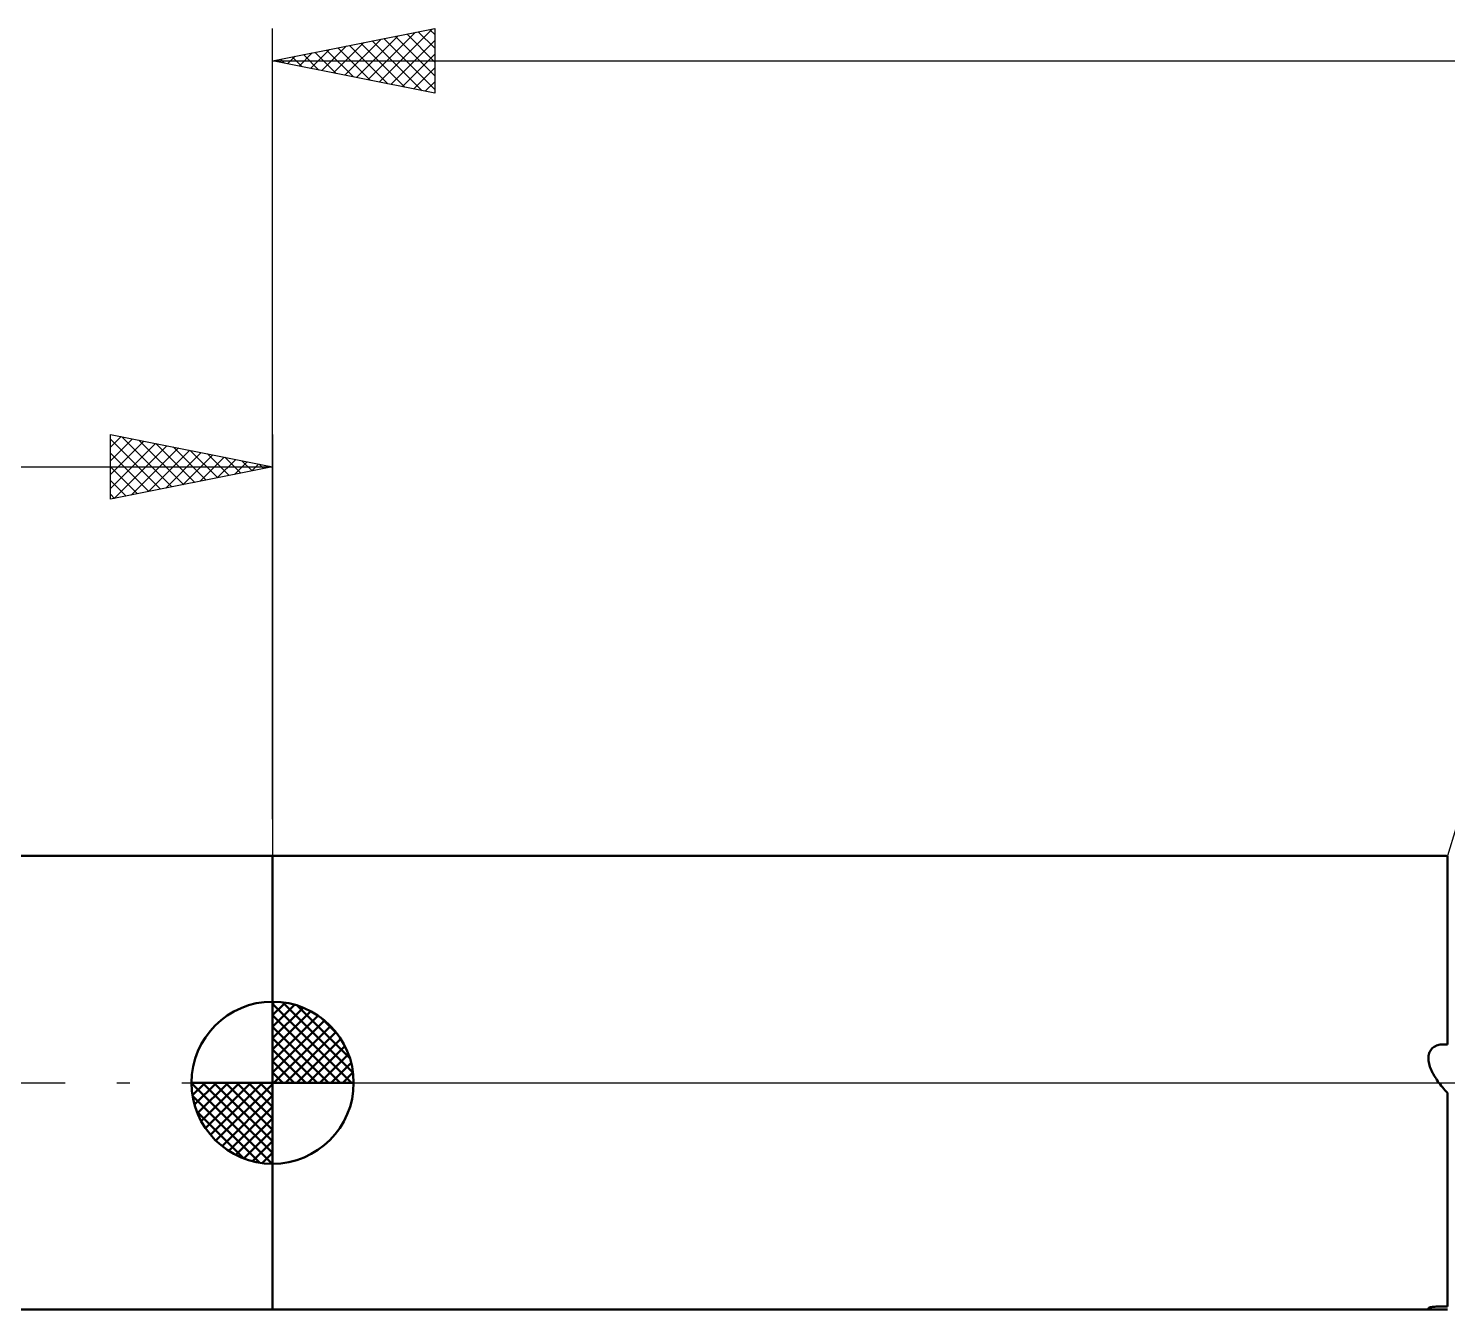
# Model space of a CAD drawing. Header units: millimetres. Extents: x -99 to 154, y -57 to 79.
# Drawn here: x -7.53 to 36.24, y -7 to 32.52 of the extents above; entities that cross this region are included whole.
import ezdxf

# ---------------------------------------------------------------- set-up
doc = ezdxf.new("R2010")
doc.units = ezdxf.units.MM
doc.header["$LTSCALE"] = 8
doc.linetypes.add('LONGDASH_DASH', pattern=[0.85, 0.4, -0.2, 0.05, -0.2])
for name, color, linetype in [('1', 4, 'CONTINUOUS'), ('2', 7, 'CONTINUOUS'), ('4', 2, 'LONGDASH_DASH'), ('NOCUT', 7, 'CONTINUOUS'), ('SK1', 4, 'CONTINUOUS'), ('SK2', 7, 'CONTINUOUS'), ('SK4', 2, 'LONGDASH_DASH')]:
    doc.layers.add(name, color=color, linetype=linetype)

msp = doc.modelspace()

# ---------------------------------------------------------------- linework, layer by layer
at = {"layer": '1', "color": 4, "linetype": 'CONTINUOUS', "lineweight": 50}
for p, q in [((0, 7), (35.966, 7)), ((0, -7), (0, 7)), ((36.008, 7), (35.966, 7)), ((36.051, 6.999), (36.008, 7)), ((36.095, 6.998), (36.051, 6.999)), ((36.141, 6.997), (36.095, 6.998)), ((36.188, 6.995), (36.141, 6.997)), ((36.235, 6.993), (36.188, 6.995)), ((36.235, 1.177), (36.235, 6.993)), ((35.653, 0.87), (35.663, 0.907)), ((35.663, 0.907), (35.676, 0.942)), ((35.676, 0.942), (35.693, 0.976)), ((35.693, 0.976), (35.713, 1.008)), ((35.713, 1.008), (35.737, 1.038)), ((35.737, 1.038), (35.763, 1.065)), ((35.763, 1.065), (35.793, 1.089)), ((35.793, 1.089), (35.824, 1.11)), ((35.824, 1.11), (35.858, 1.128)), ((35.858, 1.128), (35.893, 1.144)), ((35.893, 1.144), (35.929, 1.156)), ((35.929, 1.156), (35.966, 1.166)), ((35.966, 1.166), (36.004, 1.174)), ((36.004, 1.174), (36.042, 1.179)), ((36.042, 1.179), (36.08, 1.182)), ((36.08, 1.182), (36.119, 1.183)), ((36.158, 1.183), (36.119, 1.183)), ((36.197, 1.181), (36.158, 1.183)), ((36.235, 1.177), (36.197, 1.181)), ((35.642, 0.757), (35.643, 0.795)), ((35.643, 0.716), (35.642, 0.757)), ((35.643, 0.795), (35.647, 0.833)), ((35.648, 0.675), (35.643, 0.716)), ((35.647, 0.833), (35.653, 0.87)), ((35.654, 0.632), (35.648, 0.675)), ((35.664, 0.587), (35.654, 0.632)), ((35.676, 0.542), (35.664, 0.587)), ((35.691, 0.494), (35.676, 0.542)), ((35.709, 0.446), (35.691, 0.494)), ((35.728, 0.399), (35.709, 0.446)), ((35.75, 0.352), (35.728, 0.399)), ((35.773, 0.305), (35.75, 0.352)), ((35.797, 0.259), (35.773, 0.305)), ((35.823, 0.215), (35.797, 0.259)), ((35.849, 0.171), (35.823, 0.215)), ((35.877, 0.127), (35.849, 0.171)), ((35.905, 0.084), (35.877, 0.127)), ((35.935, 0.042), (35.905, 0.084)), ((35.965, 0), (35.935, 0.042)), ((36.001, -0.047), (35.965, 0)), ((36.038, -0.094), (36.001, -0.047)), ((36.076, -0.14), (36.038, -0.094)), ((36.114, -0.185), (36.076, -0.14)), ((36.154, -0.23), (36.114, -0.185)), ((36.194, -0.273), (36.154, -0.23)), ((36.235, -0.316), (36.194, -0.273)), ((36.235, -6.9), (36.235, -0.316)), ((0, -7), (35.966, -7)), ((35.642, -6.959), (35.643, -6.954)), ((35.644, -6.964), (35.642, -6.959)), ((35.643, -6.954), (35.648, -6.949)), ((35.649, -6.968), (35.644, -6.964)), ((35.648, -6.949), (35.657, -6.944)), ((35.658, -6.973), (35.649, -6.968)), ((35.657, -6.944), (35.671, -6.938)), ((35.67, -6.977), (35.658, -6.973)), ((35.686, -6.981), (35.67, -6.977)), ((35.671, -6.938), (35.689, -6.933)), ((35.705, -6.985), (35.686, -6.981)), ((35.689, -6.933), (35.711, -6.927)), ((35.727, -6.988), (35.705, -6.985)), ((35.711, -6.927), (35.739, -6.922)), ((35.751, -6.991), (35.727, -6.988)), ((35.739, -6.922), (35.77, -6.918)), ((35.778, -6.994), (35.751, -6.991)), ((35.77, -6.918), (35.805, -6.913)), ((35.806, -6.996), (35.778, -6.994)), ((35.805, -6.913), (35.842, -6.91)), ((35.835, -6.997), (35.806, -6.996)), ((35.866, -6.999), (35.835, -6.997)), ((35.842, -6.91), (35.882, -6.907)), ((35.898, -6.999), (35.866, -6.999)), ((35.882, -6.907), (35.924, -6.904)), ((35.932, -7), (35.898, -6.999)), ((35.924, -6.904), (35.967, -6.902)), ((35.966, -7), (35.932, -7)), ((35.966, -7), (36.008, -7)), ((35.967, -6.902), (36.011, -6.901)), ((36.008, -7), (36.051, -6.999)), ((36.011, -6.901), (36.056, -6.9)), ((36.051, -6.999), (36.095, -6.998)), ((36.056, -6.9), (36.1, -6.899)), ((36.095, -6.998), (36.141, -6.997)), ((36.1, -6.899), (36.145, -6.899)), ((36.141, -6.997), (36.188, -6.995)), ((36.19, -6.9), (36.145, -6.899)), ((36.188, -6.995), (36.235, -6.993)), ((36.235, -6.9), (36.19, -6.9))]:
    msp.add_line(p, q, dxfattribs=at)
at = {"layer": '2', "color": 7, "linetype": 'CONTINUOUS', "lineweight": 25}
for p, q in [((0, 8.13), (0, 32.525)), ((0, 31.525), (5, 32.525)), ((2.936, 30.938), (4.404, 32.406)), ((3.29, 30.867), (4.935, 32.512)), ((4.488, 32.423), (5, 31.911)), ((4.842, 32.493), (5, 32.335)), ((5, 32.525), (5, 30.525)), ((1.522, 31.221), (2.283, 31.982)), ((1.876, 31.15), (2.813, 32.088)), ((2.229, 31.079), (3.344, 32.194)), ((2.367, 31.998), (3.55, 30.815)), ((2.583, 31.008), (3.874, 32.3)), ((2.721, 32.069), (4.081, 30.709)), ((3.074, 32.14), (4.611, 30.603)), ((3.428, 32.211), (5, 30.638)), ((3.643, 30.796), (5, 32.153)), ((3.781, 32.281), (5, 31.062)), ((4.135, 32.352), (5, 31.487)), ((0, 31.525), (67, 31.525)), ((5, 30.525), (0, 31.525)), ((0.108, 31.503), (0.162, 31.557)), ((0.246, 31.574), (0.369, 31.451)), ((0.461, 31.433), (0.692, 31.663)), ((0.599, 31.645), (0.899, 31.345)), ((0.815, 31.362), (1.222, 31.769)), ((0.953, 31.716), (1.429, 31.239)), ((1.169, 31.291), (1.753, 31.876)), ((1.306, 31.786), (1.959, 31.133)), ((1.66, 31.857), (2.49, 31.027)), ((2.013, 31.928), (3.02, 30.921)), ((3.997, 30.726), (5, 31.729)), ((4.351, 30.655), (5, 31.304)), ((4.704, 30.584), (5, 30.88))]:
    msp.add_line(p, q, dxfattribs=at)
at = {"layer": '4', "color": 2, "linetype": 'LONGDASH_DASH', "lineweight": 25}
msp.add_line((0, 0), (67, 0), dxfattribs=at)
at = {"layer": 'NOCUT', "color": 7, "linetype": 'CONTINUOUS', "lineweight": 25}
for p, q in [((37, 9.525), (36.235, 7)), ((36.235, 7), (0, 7)), ((0, 7), (0, 0)), ((0, 0), (67, 0))]:
    msp.add_line(p, q, dxfattribs=at)
at = {"layer": 'SK1', "color": 4, "linetype": 'CONTINUOUS', "lineweight": 50}
for p, q in [((0, 7), (-44, 7)), ((0, 0), (0, 2.5)), ((0, 2.435), (0.063, 2.498)), ((0, 2.081), (0.387, 2.469)), ((0, 2.435), (2.435, 0)), ((0, 1.728), (0.677, 2.405)), ((0, 1.374), (0.941, 2.315)), ((0, 1.021), (1.182, 2.202)), ((0.308, 2.481), (2.481, 0.308)), ((0.761, 2.381), (2.381, 0.761)), ((0, 2.081), (2.081, 0)), ((0, 0.667), (1.401, 2.069)), ((0, 0.314), (1.604, 1.917)), ((1.486, 2.01), (2.01, 1.486)), ((0, 1.728), (1.728, 0)), ((0, 1.374), (1.374, 0)), ((0.04, 0), (1.787, 1.747)), ((0.393, 0), (1.953, 1.559)), ((0.747, 0), (2.101, 1.354)), ((0, 1.021), (1.021, 0)), ((1.101, 0), (2.229, 1.129)), ((1.454, 0), (2.338, 0.884)), ((0, 0.667), (0.667, 0)), ((1.808, 0), (2.423, 0.615)), ((0, 0), (-2.5, 0)), ((-2.498, -0.063), (-2.435, 0)), ((-2.469, -0.387), (-2.081, 0)), ((-2.405, -0.677), (-1.728, 0)), ((-2.315, -0.941), (-1.374, 0)), ((-2.202, -1.182), (-1.021, 0)), ((-2.161, 0), (0, -2.161)), ((-2.069, -1.401), (-0.667, 0)), ((-1.917, -1.604), (-0.314, 0)), ((-1.808, 0), (0, -1.808)), ((-1.454, 0), (0, -1.454)), ((-1.101, 0), (0, -1.101)), ((-0.747, 0), (0, -0.747)), ((-0.393, 0), (0, -0.393)), ((-0.04, 0), (0, -0.04)), ((0, 0.314), (0.314, 0)), ((0, 0), (2.5, 0)), ((0, -2.5), (0, 0)), ((2.161, 0), (2.479, 0.318)), ((-2.5, -0.015), (-0.015, -2.5)), ((-2.466, -0.402), (-0.402, -2.466)), ((-1.747, -1.787), (0, -0.04)), ((-1.559, -1.953), (0, -0.393)), ((-1.354, -2.101), (0, -0.747)), ((-2.337, -0.884), (-0.884, -2.337)), ((-1.129, -2.229), (0, -1.101)), ((-0.884, -2.338), (0, -1.454)), ((-0.615, -2.423), (0, -1.808)), ((-0.318, -2.479), (0, -2.161)), ((-44, -7), (0, -7))]:
    msp.add_line(p, q, dxfattribs=at)
for start, end in [(90, 180), (0, 90), (180, 270), (270, 0)]:
    msp.add_arc((0, 0), 2.5, start, end, dxfattribs=at)
at = {"layer": 'SK2', "color": 7, "linetype": 'CONTINUOUS', "lineweight": 25}
for p, q in [((-5, 18), (-5, 20)), ((-5, 20), (0, 19)), ((-5, 19.607), (-4.673, 19.935)), ((-5, 19.183), (-4.319, 19.864)), ((-5, 19.849), (-3.459, 18.308)), ((-5, 18.759), (-3.966, 19.793)), ((-5, 18.335), (-3.612, 19.722)), ((-4.658, 19.932), (-3.105, 18.379)), ((-4.128, 19.826), (-2.752, 18.45)), ((-3.597, 19.719), (-2.398, 18.52)), ((0, 20), (0, 7)), ((-5, 19.425), (-3.813, 18.237)), ((-4.888, 18.022), (-3.259, 19.652)), ((-4.357, 18.129), (-2.905, 19.581)), ((-3.827, 18.235), (-2.551, 19.51)), ((-3.297, 18.341), (-2.198, 19.44)), ((-3.067, 19.613), (-2.045, 18.591)), ((-2.767, 18.447), (-1.844, 19.369)), ((-2.537, 19.507), (-1.691, 18.662)), ((-2.236, 18.553), (-1.491, 19.298)), ((-2.006, 19.401), (-1.338, 18.732)), ((-1.476, 19.295), (-0.984, 18.803)), ((-58, 19), (0, 19)), ((-5, 19.001), (-4.166, 18.167)), ((0, 19), (-5, 18)), ((-1.706, 18.659), (-1.137, 19.227)), ((-1.176, 18.765), (-0.784, 19.157)), ((-0.946, 19.189), (-0.631, 18.874)), ((-0.645, 18.871), (-0.43, 19.086)), ((-0.415, 19.083), (-0.277, 18.945)), ((-0.115, 18.977), (-0.077, 19.015)), ((-5, 18.576), (-4.52, 18.096)), ((-5, 18.152), (-4.873, 18.025))]:
    msp.add_line(p, q, dxfattribs=at)
at = {"layer": 'SK4', "color": 2, "linetype": 'LONGDASH_DASH', "lineweight": 25}
msp.add_line((-64, 0), (73, 0), dxfattribs=at)

doc.saveas('drawing.dxf')
